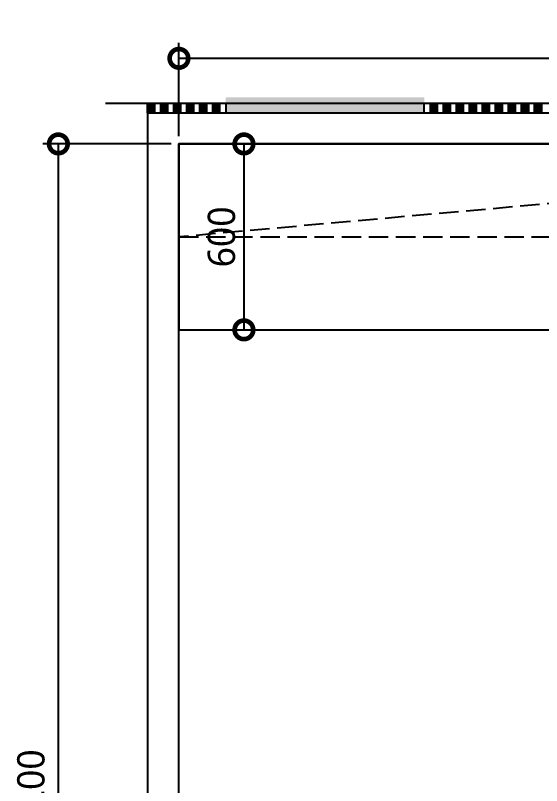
# Model space of a CAD drawing. Extents: x 11477420 to 23072185, y -28506554 to -14238804.
# Drawn here: x 11521769 to 11523466, y -14254210 to -14251725 of the extents above; entities that cross this region are included whole.
import ezdxf

# ---------------------------------------------------------------- set-up
doc = ezdxf.new("R2010")
doc.units = 0
doc.header["$LTSCALE"] = 50
doc.header["$MEASUREMENT"] = 0
doc.linetypes.add('DASH', pattern=[0.35, 0.25, -0.1])
doc.layers.get('0').update_dxf_attribs({"linetype": 'CONTINUOUS'})
doc.layers.get('DEFPOINTS').update_dxf_attribs({"linetype": 'CONTINUOUS'})
for name, color, linetype in [('03-WAL NEW', 3, 'CONTINUOUS'), ('07-DIM WAL', 5, 'CONTINUOUS'), ('1.천장.벽체선(내벽)', 3, 'CONTINUOUS'), ('3 가구-붙박이', 6, 'CONTINUOUS'), ('4.가구-붙박이', 6, 'CONTINUOUS'), ('FINISH', 6, 'CONTINUOUS')]:
    doc.layers.add(name, color=color, linetype=linetype)
doc.styles.add('DAWIN', font='NanumSquareR.ttf')
doc.dimstyles.new('40', dxfattribs={"dimscale": 40, "dimtxt": 2.2, "dimasz": 3, "dimexe": 1.25, "dimexo": 0.625, "dimtad": 1, "dimdec": 0, "dimzin": 0, "dimdsep": 46, "dimlunit": 6, "dimtxsty": 'DAWIN', "dimblk1": 'DOTSMALL', "dimblk2": 'DOTSMALL', "dimsah": 1, "dimcen": 0.001, "dimclrd": 1, "dimclre": 1, "dimclrt": 3, "dimadec": 0, "dimazin": 0, "dimtfac": 1, "dimtdec": 0, "dimtix": 1, "dimtmove": 2, "dimatfit": 3, "dimldrblk": 'DOTSMALL', "dimfxl": 0, "dimtolj": 1, "dimtzin": 0, "dimarcsym": 0})

# ---------------------------------------------------------------- blocks, each defined once
blk = doc.blocks.new('_DOTSMALL')
at = {"color": 0, "linetype": 'ByBlock', "const_width": 0.5}
blk.add_lwpolyline([(-0.0625, 0, 1), (0.0625, 0, 1)], format="xyb", close=True, dxfattribs=at)
blk = doc.blocks.new('*D121')
at = {"layer": '07-DIM WAL', "color": 1, "lineweight": -2, "ltscale": 30}
for p, q in [((11522271.1, -14252139.4), (11521857.1, -14252139.4)), ((11521907.1, -14256339.4), (11521907.1, -14252139.4)), ((11522271.1, -14256339.4), (11521857.1, -14256339.4))]:
    blk.add_line(p, q, dxfattribs=at)
at = {"layer": 'DEFPOINTS', "color": 0, "ltscale": 30}
for p in [(11521907.1, -14252139.4), (11522296.1, -14252139.4), (11522296.1, -14256339.4)]:
    blk.add_point(p, dxfattribs=at)
at = {"layer": '07-DIM WAL', "color": 1, "lineweight": -2, "ltscale": 30, "xscale": 120, "yscale": 120, "zscale": 120}
for p, rotation in [((11521907.1, -14252139.4), 90), ((11521907.1, -14256339.4), 270)]:
    blk.add_blockref('_DOTSMALL', p, dxfattribs=dict(at, rotation=rotation))
at = {"layer": '07-DIM WAL', "color": 3, "ltscale": 30, "insert": (11521826.3, -14254239.4), "char_height": 88, "attachment_point": 5, "rotation": 90, "style": 'DAWIN'}
blk.add_mtext('\\A1;4,200', dxfattribs=at)
blk = doc.blocks.new('*D140')
at = {"layer": '07-DIM WAL', "color": 1, "lineweight": -2, "ltscale": 30}
for p, q in [((11522321.1, -14252139.4), (11522555.7, -14252139.4)), ((11522505.7, -14252139.4), (11522505.7, -14252739.4)), ((11522321.1, -14252739.4), (11522555.7, -14252739.4))]:
    blk.add_line(p, q, dxfattribs=at)
at = {"layer": 'DEFPOINTS', "color": 0, "ltscale": 30}
for p in [(11522296.1, -14252139.4), (11522296.1, -14252739.4), (11522505.7, -14252739.4)]:
    blk.add_point(p, dxfattribs=at)
at = {"layer": '07-DIM WAL', "color": 1, "lineweight": -2, "ltscale": 30, "xscale": 120, "yscale": 120, "zscale": 120}
for p, rotation in [((11522505.7, -14252139.4), 90), ((11522505.7, -14252739.4), 270)]:
    blk.add_blockref('_DOTSMALL', p, dxfattribs=dict(at, rotation=rotation))
at = {"layer": '07-DIM WAL', "color": 3, "ltscale": 30, "insert": (11522433.6, -14252439.4), "char_height": 88, "attachment_point": 5, "rotation": 90, "style": 'DAWIN'}
blk.add_mtext('\\A1;600', dxfattribs=at)
blk = doc.blocks.new('*D153')
at = {"layer": '07-DIM WAL', "color": 1, "lineweight": -2, "ltscale": 30}
for p, q in [((11522296.1, -14252114.4), (11522296.1, -14251813.2)), ((11525638.1, -14252114.4), (11525638.1, -14251813.2)), ((11525638.1, -14251863.2), (11522296.1, -14251863.2))]:
    blk.add_line(p, q, dxfattribs=at)
at = {"layer": 'DEFPOINTS', "color": 0, "ltscale": 30}
for p in [(11522296.1, -14251863.2), (11522296.1, -14252139.4), (11525638.1, -14252139.4)]:
    blk.add_point(p, dxfattribs=at)
at = {"layer": '07-DIM WAL', "color": 1, "lineweight": -2, "ltscale": 30, "xscale": 120, "yscale": 120, "zscale": 120, "rotation": 180}
blk.add_blockref('_DOTSMALL', (11522296.1, -14251863.2), dxfattribs=at)
at = {"layer": '07-DIM WAL', "color": 1, "lineweight": -2, "ltscale": 30, "xscale": 120, "yscale": 120, "zscale": 120}
blk.add_blockref('_DOTSMALL', (11525638.1, -14251863.2), dxfattribs=at)
at = {"layer": '07-DIM WAL', "color": 3, "ltscale": 30, "insert": (11523967.1, -14251782.4), "char_height": 88, "attachment_point": 5, "style": 'DAWIN'}
blk.add_mtext('\\A1;3,342', dxfattribs=at)

msp = doc.modelspace()

# ---------------------------------------------------------------- hatches: boundary and pattern name
at = {"layer": '03-WAL NEW'}
h = msp.add_hatch(dxfattribs=at)
h.set_pattern_fill('DOTS', color=256)
h.set_pattern_definition([(0, (-5229, 0), (0.03125, 0.0625), [0, -0.0625])])
h.paths.add_polyline_path([(11522447.1, -14252039.4), (11523087.1, -14252039.4), (11523087.1, -14251989.4), (11522447.1, -14251989.4)])

# ---------------------------------------------------------------- linework, layer by layer
at = {"layer": '03-WAL NEW', "ltscale": 10, "const_width": 22}
for points in [[(11522206.1, -14252009.4), (11522206.1, -14252039.4)], [(11522248.1, -14252009.4), (11522248.1, -14252039.4)], [(11522290.1, -14252009.4), (11522290.1, -14252039.4)], [(11522332.1, -14252009.4), (11522332.1, -14252039.4)], [(11522374.1, -14252009.4), (11522374.1, -14252039.4)], [(11522416.1, -14252009.4), (11522416.1, -14252039.4)], [(11523118.1, -14252009.4), (11523118.1, -14252039.4)], [(11523160.1, -14252009.4), (11523160.1, -14252039.4)], [(11523202.1, -14252009.4), (11523202.1, -14252039.4)], [(11523244.1, -14252009.4), (11523244.1, -14252039.4)], [(11523286.1, -14252009.4), (11523286.1, -14252039.4)], [(11523328.1, -14252009.4), (11523328.1, -14252039.4)], [(11523370.1, -14252009.4), (11523370.1, -14252039.4)], [(11523412.1, -14252009.4), (11523412.1, -14252039.4)], [(11523454.1, -14252009.4), (11523454.1, -14252039.4)]]:
    msp.add_lwpolyline(points, dxfattribs=at)
at = {"layer": '03-WAL NEW'}
for points in [[(11522217.1, -14252039.4), (11522195.1, -14252039.4), (11522195.1, -14252009.4), (11522217.1, -14252009.4)], [(11522259.1, -14252039.4), (11522237.1, -14252039.4), (11522237.1, -14252009.4), (11522259.1, -14252009.4)], [(11522301.1, -14252039.4), (11522279.1, -14252039.4), (11522279.1, -14252009.4), (11522301.1, -14252009.4)], [(11522343.1, -14252039.4), (11522321.1, -14252039.4), (11522321.1, -14252009.4), (11522343.1, -14252009.4)], [(11522385.1, -14252039.4), (11522363.1, -14252039.4), (11522363.1, -14252009.4), (11522385.1, -14252009.4)], [(11522427.1, -14252039.4), (11522405.1, -14252039.4), (11522405.1, -14252009.4), (11522427.1, -14252009.4)], [(11522447.1, -14252039.4), (11523087.1, -14252039.4), (11523087.1, -14252009.4), (11522447.1, -14252009.4)], [(11523129.1, -14252039.4), (11523107.1, -14252039.4), (11523107.1, -14252009.4), (11523129.1, -14252009.4)], [(11523171.1, -14252039.4), (11523149.1, -14252039.4), (11523149.1, -14252009.4), (11523171.1, -14252009.4)], [(11523213.1, -14252039.4), (11523191.1, -14252039.4), (11523191.1, -14252009.4), (11523213.1, -14252009.4)], [(11523255.1, -14252039.4), (11523233.1, -14252039.4), (11523233.1, -14252009.4), (11523255.1, -14252009.4)], [(11523297.1, -14252039.4), (11523275.1, -14252039.4), (11523275.1, -14252009.4), (11523297.1, -14252009.4)], [(11523339.1, -14252039.4), (11523317.1, -14252039.4), (11523317.1, -14252009.4), (11523339.1, -14252009.4)], [(11523381.1, -14252039.4), (11523359.1, -14252039.4), (11523359.1, -14252009.4), (11523381.1, -14252009.4)], [(11523423.1, -14252039.4), (11523401.1, -14252039.4), (11523401.1, -14252009.4), (11523423.1, -14252009.4)], [(11523465.1, -14252039.4), (11523443.1, -14252039.4), (11523443.1, -14252009.4), (11523465.1, -14252009.4)]]:
    msp.add_lwpolyline(points, close=True, dxfattribs=at)
at = {"layer": '1.천장.벽체선(내벽)', "ltscale": 30}
for p, q in [((11522196.1, -14252039.4), (11528738.1, -14252039.4)), ((11522196.1, -14255339.4), (11522196.1, -14252039.4)), ((11522296.1, -14255339.4), (11522296.1, -14252139.4)), ((11522296.1, -14252139.4), (11525638.1, -14252139.4))]:
    msp.add_line(p, q, dxfattribs=at)
at = {"layer": '3 가구-붙박이'}
msp.add_lwpolyline([(11525638.1, -14252139.4), (11522296.1, -14252139.4), (11522296.1, -14252739.4), (11525638.1, -14252739.4), (11525638.1, -14252139.4)], dxfattribs=at)
at = {"layer": '4.가구-붙박이', "color": 8, "linetype": 'DASH', "ltscale": 5}
msp.add_lwpolyline([(11525638.1, -14252139.4), (11522296.1, -14252439.4), (11525638.1, -14252439.4)], dxfattribs=at)
at = {"layer": 'FINISH', "ltscale": 10}
msp.add_lwpolyline([(11528878.7, -14252039.4), (11528878.7, -14252009.4), (11522058.6, -14252009.4)], dxfattribs=at)

# ---------------------------------------------------------------- dimensions: what is measured, and where the dimension line sits
at = {"layer": '07-DIM WAL', "ltscale": 30}
dim = msp.add_linear_dim(base=(11522296.1, -14251863.2), p1=(11525638.1, -14252139.4), p2=(11522296.1, -14252139.4), dimstyle='40', dxfattribs=at)
dim.commit()
dim.dimension.update_dxf_attribs({"geometry": '*D153', "text_midpoint": (11523967.1, -14251782.4)})
for base, p1, p2, picture, middle in [((11521907.1, -14252139.4), (11522296.1, -14256339.4), (11522296.1, -14252139.4), '*D121', (11521826.3, -14254239.4)), ((11522505.7, -14252739.4), (11522296.1, -14252139.4), (11522296.1, -14252739.4), '*D140', (11522433.6, -14252439.4))]:
    dim = msp.add_linear_dim(base=base, p1=p1, p2=p2, angle=90, dimstyle='40', dxfattribs=at)
    dim.commit()
    dim.dimension.update_dxf_attribs({"geometry": picture, "text_midpoint": middle})

doc.saveas('drawing.dxf')
